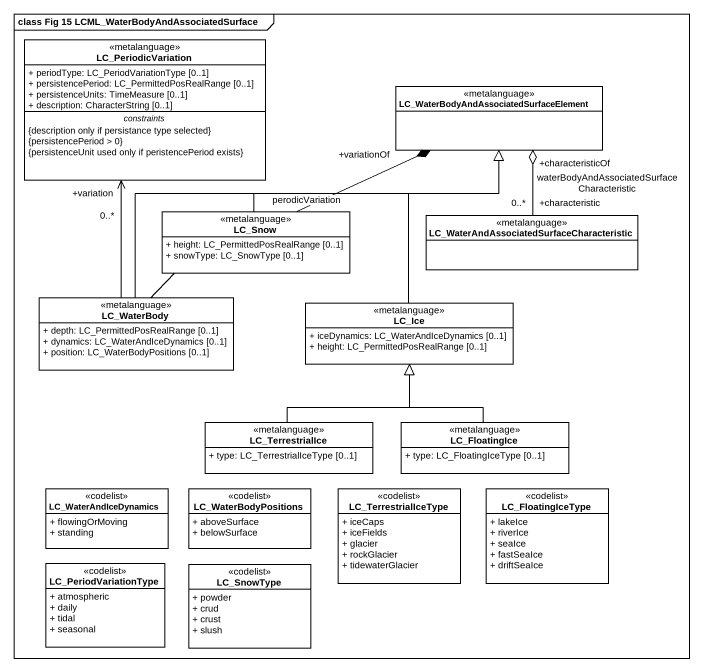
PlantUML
@startuml
mainframe class Fig 15 LCML_WaterBodyAndAssociatedSurface
hide circle
hide empty members
skinparam classAttributeIconSize 0
class LC_PeriodicVariation <<metalanguage>> #FFFFFF {
  + periodType: LC_PeriodVariationType [0..1]
  + persistencePeriod: LC_PermittedPosRealRange [0..1]
  + persistenceUnits: TimeMeasure [0..1]
  + description: CharacterString [0..1]
  -- constraints --
  {description only if persistance type selected}
  {persistencePeriod > 0}
  {persistenceUnit used only if peristencePeriod exists}
}
class "LC_WaterBodyAndAssociatedSurfaceElement" as LC_WaterBodyAndAssociatedSur <<metalanguage>> #FFFFFF
class LC_Snow <<metalanguage>> #FFFFFF {
  + height: LC_PermittedPosRealRange [0..1]
  + snowType: LC_SnowType [0..1]
}
class "LC_WaterAndAssociatedSurfaceCharacteristic" as LC_WaterAndAssociatedSurface <<metalanguage>> #FFFFFF
class LC_WaterBody <<metalanguage>> #FFFFFF {
  + depth: LC_PermittedPosRealRange [0..1]
  + dynamics: LC_WaterAndIceDynamics [0..1]
  + position: LC_WaterBodyPositions [0..1]
}
class LC_Ice <<metalanguage>> #FFFFFF {
  + iceDynamics: LC_WaterAndIceDynamics [0..1]
  + height: LC_PermittedPosRealRange [0..1]
}
class LC_TerrestrialIce <<metalanguage>> #FFFFFF {
  + type: LC_TerrestrialIceType [0..1]
}
class LC_FloatingIce <<metalanguage>> #FFFFFF {
  + type: LC_FloatingIceType [0..1]
}
class LC_WaterAndIceDynamics <<codelist>> #FFFFFF {
  + flowingOrMoving
  + standing
}
class LC_WaterBodyPositions <<codelist>> #FFFFFF {
  + aboveSurface
  + belowSurface
}
class LC_TerrestrialIceType <<codelist>> #FFFFFF {
  + iceCaps
  + iceFields
  + glacier
  + rockGlacier
  + tidewaterGlacier
}
class LC_FloatingIceType <<codelist>> #FFFFFF {
  + lakeIce
  + riverIce
  + seaIce
  + fastSeaIce
  + driftSeaIce
}
class LC_PeriodVariationType <<codelist>> #FFFFFF {
  + atmospheric
  + daily
  + tidal
  + seasonal
}
class LC_SnowType <<codelist>> #FFFFFF {
  + powder
  + crud
  + crust
  + slush
}
LC_PeriodicVariation "+variation\n0..*" <-right-* "+variationOf" LC_WaterBodyAndAssociatedSur : perodicVariation
LC_Snow -right-|> LC_WaterBodyAndAssociatedSur
LC_WaterAndAssociatedSurface "+characteristic\n0..*" -up-o "+characteristicOf" LC_WaterBodyAndAssociatedSur : waterBodyAndAssociatedSurfaceCharacteristic
LC_WaterBody -right-|> LC_WaterBodyAndAssociatedSur
LC_Ice -up-|> LC_WaterBodyAndAssociatedSur
LC_TerrestrialIce -up-|> LC_Ice
LC_FloatingIce -up-|> LC_Ice
@enduml
